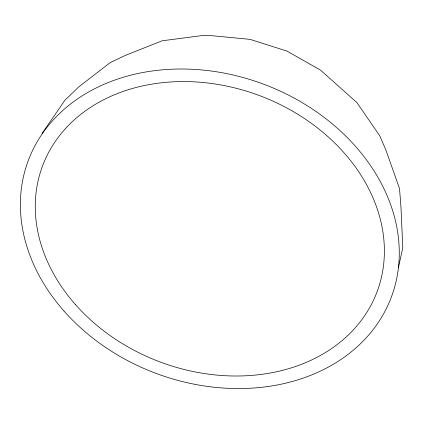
<?xml version="1.0" encoding="UTF-8"?>
<svg xmlns="http://www.w3.org/2000/svg" width="424" height="424" viewBox="0 0 424 424"><rect width="100%" height="100%" fill="white"/><g stroke="black" fill="none" stroke-linecap="round" stroke-linejoin="round"><path stroke-width="0.64" d="M398.454 267.459L402.8 247.78L400.956 206.97L399.525 188.585L385.808 149.82L379.687 135.696L356.881 102.566L320.454 70.087L286.947 51.076L250.012 39.358L212.154 35.738L203.038 35.462L162.116 40.799L125.864 55.194L110.394 62.476L78.8 86.872L64.83 100.371L42.093 133.39M64.003 311.052A193.948 154.278 20.7 0 0 387.472 306.266A193.948 154.278 20.7 0 0 178.006 69.032A193.948 154.278 20.7 0 0 64.003 311.052M75.461 304.591A178.705 142.157 20.7 0 0 373.512 300.176A178.705 142.157 20.7 0 0 180.502 81.588A178.705 142.157 20.7 0 0 75.461 304.591"/></g></svg>
